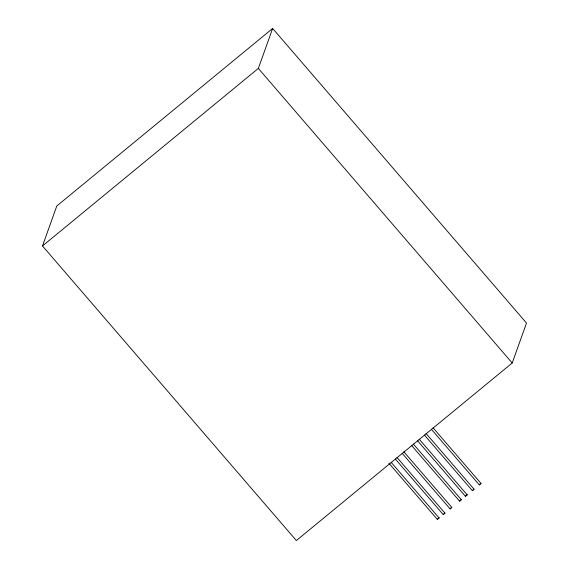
<?xml version="1.0" encoding="UTF-8"?>
<svg xmlns="http://www.w3.org/2000/svg" width="569" height="569" viewBox="0 0 569 569"><rect width="100%" height="100%" fill="white"/><g stroke="black" fill="none" stroke-linecap="round" stroke-linejoin="round"><path stroke-width="0.85" d="M42.49 245.95L56.793 205.999L272.643 28.45L526.51 323.05L512.207 363.001L296.357 540.55L42.49 245.95L258.34 68.401L272.643 28.45M437.341 519.405L439.048 517.911L437.341 519.405L388.847 463.123M443.215 514.575L444.922 513.082L443.215 514.575L395.299 458.963M403.883 451.807L451.807 507.42L450.1 508.914L451.26 507.747M413.343 444.026L461.267 499.639L460.549 500.436L459.56 501.133L411.643 445.52M465.435 496.296L467.142 494.81L465.435 496.296L417.511 440.691M426.103 433.535L474.02 489.148L473.308 489.945L472.32 490.634L424.396 435.029M433.08 427.796L480.997 483.408L479.297 484.895L480.236 483.906M480.456 483.735L480.997 483.408M474.027 489.184L472.32 490.634M461.274 499.674L459.56 501.133M258.34 68.401L512.207 363.001M431.373 429.289L479.297 484.895M419.218 439.197L467.142 494.81M402.183 453.301L450.1 508.914M397.006 457.469L444.922 513.082M391.131 462.305L439.048 517.911"/></g></svg>
